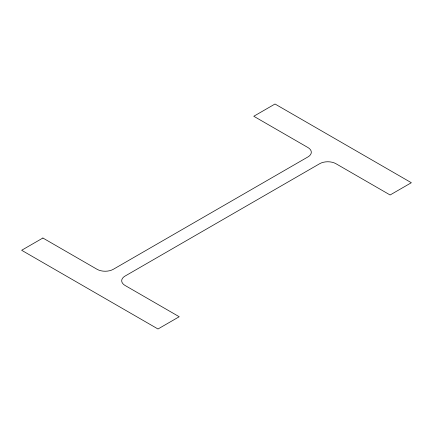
<?xml version="1.0" encoding="UTF-8"?>
<svg xmlns="http://www.w3.org/2000/svg" width="433" height="433" viewBox="0 0 433 433"><rect width="100%" height="100%" fill="white"/><g stroke="black" fill="none" stroke-linecap="round" stroke-linejoin="round"><path stroke-width="0.65" d="M42.889 238.02L21.65 250.279L157.991 328.993L179.23 316.734L125.04 285.45A11.469 6.625 0 0 1 125.04 276.081L319.7 163.696A11.469 6.625 0 0 1 335.921 163.696L390.111 194.98L411.35 182.721L275.009 104.007L253.77 116.266L307.96 147.55A11.469 6.625 0 0 1 307.96 156.919L113.3 269.304A11.469 6.625 0 0 1 97.079 269.304L42.889 238.02"/></g></svg>
